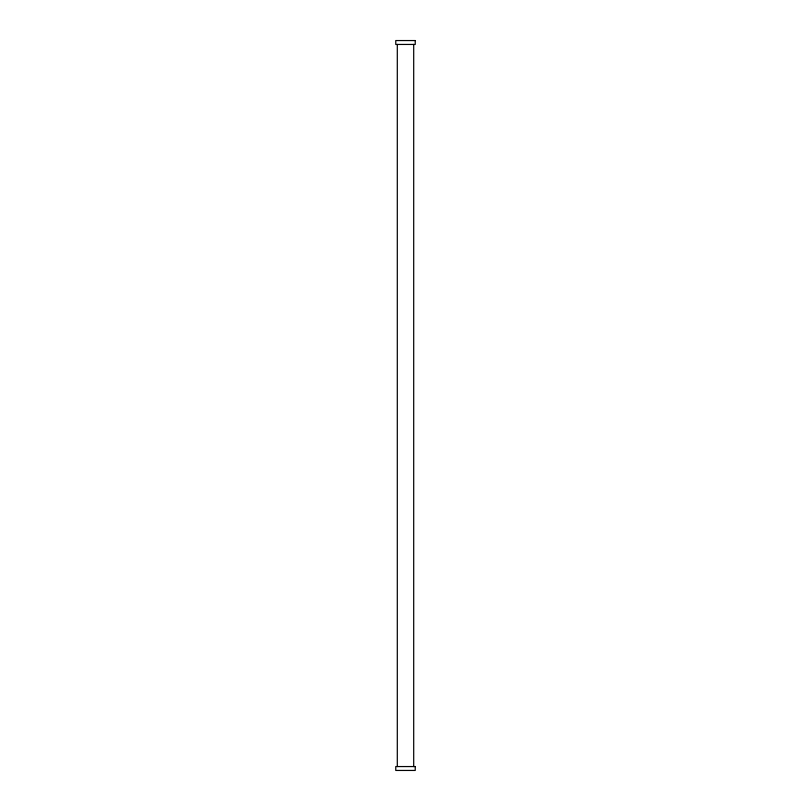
<?xml version="1.0" encoding="UTF-8"?>
<svg xmlns="http://www.w3.org/2000/svg" width="811" height="811" viewBox="0 0 811 811"><rect width="100%" height="100%" fill="white"/><g stroke="black" fill="none" stroke-linecap="round" stroke-linejoin="round"><path stroke-width="1.22" d="M413.701 44.443L413.701 766.557M397.299 44.443L397.299 766.557M415.232 40.55L395.768 40.55L395.768 44.443L415.232 44.443L415.232 40.55M415.232 766.557L395.768 766.557L395.768 770.45L415.232 770.45L415.232 766.557"/></g></svg>
